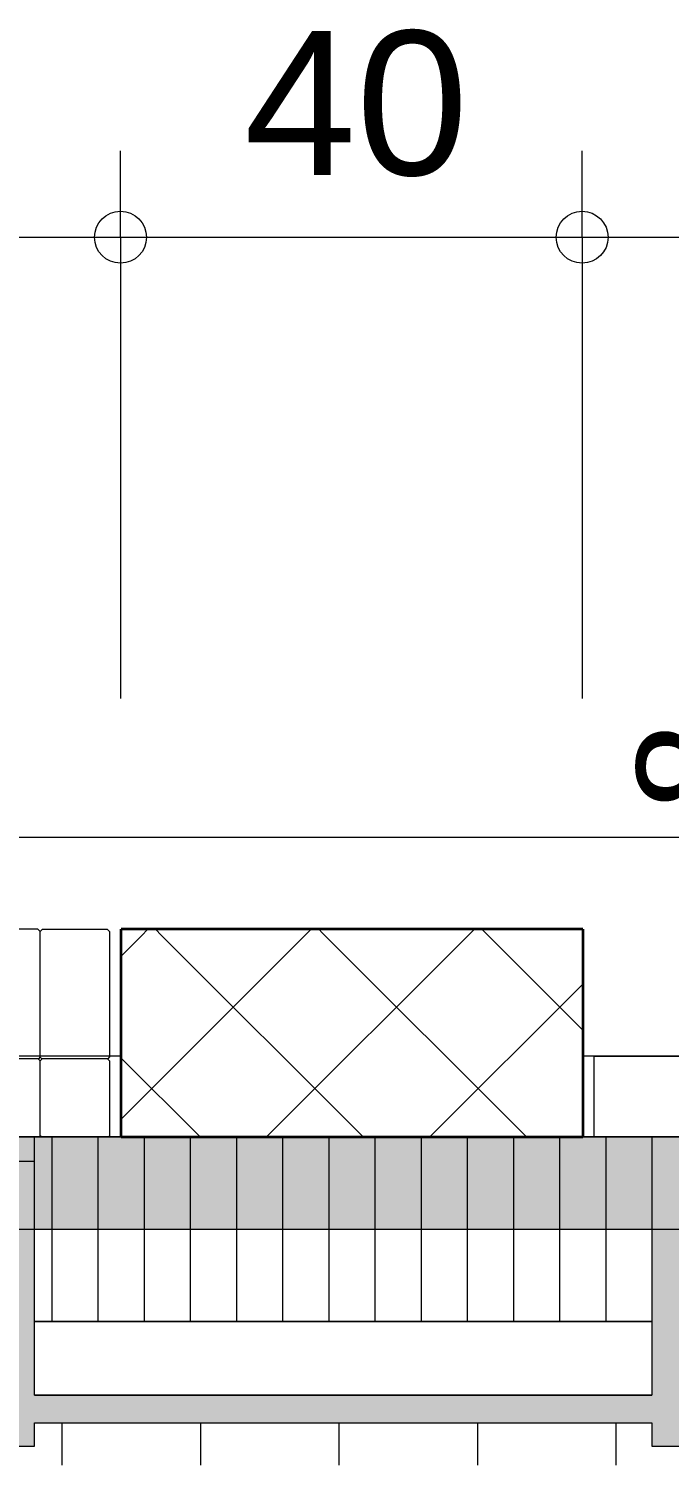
# Model space of a CAD drawing. Header units: metres. Extents: x 0.003 to 0.843, y 0.003 to 0.597.
# Drawn here: x 0.56116 to 0.57226, y 0.15755 to 0.18246 of the extents above; entities that cross this region are included whole.
import ezdxf

# ---------------------------------------------------------------- set-up
doc = ezdxf.new("R2010")
doc.units = ezdxf.units.M
for name, pattern in [('AUSGEZOGEN', [0]), ('STRICHLINIE', [19.05, 12.7, -6.35]), ('STRICHPUNKT', [25.4, 12.7, -6.35, 0, -6.35])]:
    doc.linetypes.add(name, pattern=pattern)
for name, color, linetype, lineweight in [('Allgemein', 7, 'AUSGEZOGEN', 18), ('Ausbau Raeume', 7, 'AUSGEZOGEN', 18), ('Bodenplatte', 7, 'AUSGEZOGEN', 18), ('Daemmung', 7, 'AUSGEZOGEN', 18), ('Decke', 7, 'AUSGEZOGEN', 35), ('Fenster', 7, 'AUSGEZOGEN', 18), ('Unterkonstruktion', 7, 'AUSGEZOGEN', 18), ('Vorhangbrett', 7, 'AUSGEZOGEN', 13), ('Wand Beton bewehrt', 7, 'AUSGEZOGEN', 35), ('Werkplan- Ausfuehrungsmasse', 7, 'AUSGEZOGEN', 13)]:
    doc.layers.add(name, color=color, linetype=linetype, lineweight=lineweight)
doc.styles.add('ARIAL', font='ARIAL.TTF')

msp = doc.modelspace()

# ---------------------------------------------------------------- hatches: boundary and pattern name
at = {"layer": 'Allgemein', "linetype": 'AUSGEZOGEN', "lineweight": 13}
msp.add_hatch(color=32, dxfattribs=at).paths.add_polyline_path([(0.56126, 0.16004), (0.56126, 0.162814), (0.56046, 0.162814), (0.56046, 0.16004), (0.56046, 0.15924), (0.56046, 0.15876), (0.56046, 0.15828), (0.56046, 0.15788), (0.56126, 0.15788), (0.56126, 0.15828), (0.56126, 0.15876), (0.56126, 0.15924)])
h = msp.add_hatch(color=32, dxfattribs=at)
h.paths.add_polyline_path([(0.47236, 0.15876), (0.45036, 0.15876), (0.45036, 0.15828), (0.47236, 0.15828)])
h.paths.add_polyline_path([(0.57196, 0.15828), (0.57196, 0.15876), (0.56126, 0.15876), (0.56126, 0.15828)])
h.paths.add_polyline_path([(0.49836, 0.15828), (0.49836, 0.15876), (0.47636, 0.15876), (0.47636, 0.15828)])
h.paths.add_polyline_path([(0.3134, 0.15828), (0.32716, 0.15828), (0.32716, 0.15876), (0.3134, 0.15876)])
h.paths.add_polyline_path([(0.62156, 0.15876), (0.62156, 0.15828), (0.63484, 0.15828), (0.63484, 0.15876)])
h.paths.add_polyline_path([(0.37676, 0.15876), (0.37676, 0.15828), (0.38746, 0.15828), (0.38746, 0.15876)])
at = {"layer": 'Bodenplatte', "linetype": 'AUSGEZOGEN', "lineweight": 13}
msp.add_hatch(color=71, dxfattribs=at).paths.add_polyline_path([(0.31836, 0.16324), (0.31836, 0.16164), (0.63036, 0.16164), (0.63036, 0.16324)])
at = {"layer": 'Daemmung', "linetype": 'AUSGEZOGEN', "lineweight": 13}
msp.add_hatch(color=32, dxfattribs=at).paths.add_polyline_path([(0.57276, 0.16004), (0.57276, 0.16324), (0.57196, 0.16324), (0.57196, 0.16004), (0.57196, 0.15924), (0.57196, 0.15876), (0.57196, 0.15828), (0.57196, 0.15788), (0.57276, 0.15788), (0.57276, 0.15828), (0.57276, 0.15876), (0.57276, 0.15924)])

# ---------------------------------------------------------------- linework, layer by layer
at = {"layer": 'Allgemein', "color": 7, "linetype": 'AUSGEZOGEN', "lineweight": 13}
for p, q in [((0.56126, 0.162814), (0.56046, 0.162814)), ((0.56126, 0.16004), (0.56126, 0.162814)), ((0.56126, 0.15924), (0.56126, 0.16004)), ((0.56126, 0.15876), (0.56126, 0.15924)), ((0.57196, 0.15876), (0.56126, 0.15876)), ((0.56126, 0.15788), (0.56126, 0.15828)), ((0.56126, 0.15828), (0.57196, 0.15828)), ((0.56046, 0.15788), (0.56126, 0.15788))]:
    msp.add_line(p, q, dxfattribs=at)
at = {"layer": 'Ausbau Raeume', "color": 254, "linetype": 'AUSGEZOGEN', "lineweight": 18}
for p, q in [((0.561742, 0.157546), (0.561742, 0.15828)), ((0.564142, 0.157546), (0.564142, 0.15828)), ((0.566542, 0.157546), (0.566542, 0.15828)), ((0.568942, 0.157546), (0.568942, 0.15828)), ((0.571342, 0.157546), (0.571342, 0.15828))]:
    msp.add_line(p, q, dxfattribs=at)
at = {"layer": 'Bodenplatte', "color": 92, "linetype": 'STRICHLINIE', "lineweight": 18}
for p, q in [((0.63036, 0.16324), (0.31836, 0.16324)), ((0.31516, 0.16164), (0.63356, 0.16164))]:
    msp.add_line(p, q, dxfattribs=at)
at = {"layer": 'Daemmung', "color": 7, "linetype": 'AUSGEZOGEN', "lineweight": 18}
for p, q in [((0.56126, 0.162814), (0.56126, 0.16324)), ((0.56276, 0.16324), (0.56126, 0.16324)), ((0.57076, 0.16324), (0.56276, 0.16324)), ((0.57196, 0.16324), (0.57076, 0.16324)), ((0.57196, 0.16324), (0.57196, 0.16004)), ((0.56126, 0.16004), (0.56126, 0.162814)), ((0.56126, 0.16004), (0.57196, 0.16004))]:
    msp.add_line(p, q, dxfattribs=at)
at = {"layer": 'Daemmung', "color": 7, "linetype": 'AUSGEZOGEN', "lineweight": 13}
for p, q in [((0.56156, 0.16324), (0.56156, 0.16004)), ((0.56236, 0.16324), (0.56236, 0.16004)), ((0.56236, 0.16324), (0.56236, 0.16004)), ((0.56316, 0.16324), (0.56316, 0.16004)), ((0.56396, 0.16324), (0.56396, 0.16004)), ((0.56476, 0.16324), (0.56476, 0.16004)), ((0.56556, 0.16324), (0.56556, 0.16004)), ((0.56556, 0.16324), (0.56556, 0.16004)), ((0.56636, 0.16324), (0.56636, 0.16004)), ((0.56716, 0.16324), (0.56716, 0.16004)), ((0.56796, 0.16324), (0.56796, 0.16004)), ((0.56876, 0.16324), (0.56876, 0.16004)), ((0.56876, 0.16324), (0.56876, 0.16004)), ((0.56956, 0.16324), (0.56956, 0.16004)), ((0.57036, 0.16324), (0.57036, 0.16004)), ((0.57116, 0.16324), (0.57116, 0.16004)), ((0.57276, 0.16324), (0.57196, 0.16324)), ((0.57196, 0.16324), (0.57196, 0.16004)), ((0.57196, 0.16324), (0.57196, 0.16004)), ((0.57196, 0.16324), (0.57196, 0.16004)), ((0.57196, 0.16004), (0.57196, 0.15924)), ((0.57196, 0.15924), (0.57196, 0.15876)), ((0.57196, 0.15828), (0.57196, 0.15788)), ((0.57196, 0.15788), (0.57276, 0.15788))]:
    msp.add_line(p, q, dxfattribs=at)
at = {"layer": 'Decke', "color": 92, "linetype": 'STRICHPUNKT', "lineweight": 18}
for p, q in [((0.63036, 0.16324), (0.31836, 0.16324)), ((0.31836, 0.16164), (0.63036, 0.16164))]:
    msp.add_line(p, q, dxfattribs=at)
at = {"layer": 'Fenster', "color": 7, "linetype": 'AUSGEZOGEN', "lineweight": 13}
for p, q in [((0.56132, 0.16684), (0.56004, 0.16684)), ((0.56136, 0.1668), (0.56132, 0.16684)), ((0.56136, 0.1668), (0.5614, 0.16684)), ((0.56136, 0.16462), (0.56136, 0.1668)), ((0.5614, 0.16684), (0.56252, 0.16684)), ((0.56256, 0.1668), (0.56252, 0.16684)), ((0.56256, 0.1668), (0.56256, 0.16462)), ((0.560846, 0.1646), (0.56134, 0.1646)), ((0.56136, 0.16456), (0.56132, 0.1646)), ((0.56134, 0.1646), (0.56136, 0.16462)), ((0.56138, 0.1646), (0.56136, 0.16462)), ((0.56136, 0.16456), (0.5614, 0.1646)), ((0.56136, 0.16326), (0.56136, 0.16456)), ((0.56138, 0.1646), (0.56254, 0.1646)), ((0.56256, 0.16456), (0.56252, 0.1646)), ((0.56254, 0.1646), (0.56256, 0.16462)), ((0.56256, 0.16456), (0.56256, 0.16326)), ((0.5603, 0.16324), (0.56134, 0.16324)), ((0.56134, 0.16324), (0.56136, 0.16326)), ((0.56138, 0.16324), (0.56136, 0.16326)), ((0.56254, 0.16324), (0.56138, 0.16324)), ((0.56254, 0.16324), (0.56256, 0.16326))]:
    msp.add_line(p, q, dxfattribs=at)
msp.add_lwpolyline([(0.57316, 0.16324), (0.57096, 0.16324), (0.57096, 0.16464), (0.57316, 0.16464), (0.57316, 0.16324)], dxfattribs=at)
at = {"layer": 'Unterkonstruktion', "color": 7, "linetype": 'AUSGEZOGEN', "lineweight": 13}
for p, q in [((0.56126, 0.15924), (0.56126, 0.16004)), ((0.57196, 0.16004), (0.56126, 0.16004)), ((0.57196, 0.16004), (0.57196, 0.15924)), ((0.56126, 0.15876), (0.56126, 0.15924)), ((0.57196, 0.15924), (0.57196, 0.15876)), ((0.56126, 0.15876), (0.57196, 0.15876))]:
    msp.add_line(p, q, dxfattribs=at)
at = {"layer": 'Vorhangbrett', "color": 191, "linetype": 'STRICHPUNKT', "lineweight": 13, "true_color": 0xbe96ea}
msp.add_line((0.49086, 0.16844), (0.62526, 0.16844), dxfattribs=at)
at = {"layer": 'Wand Beton bewehrt', "color": 7, "linetype": 'AUSGEZOGEN', "lineweight": 35}
for p, q in [((0.56276, 0.16464), (0.56276, 0.16684)), ((0.57076, 0.16684), (0.56276, 0.16684)), ((0.57076, 0.16684), (0.57076, 0.16464)), ((0.56276, 0.16324), (0.56276, 0.16464)), ((0.57076, 0.16464), (0.57076, 0.16324)), ((0.56276, 0.16324), (0.57076, 0.16324))]:
    msp.add_line(p, q, dxfattribs=at)
at = {"layer": 'Wand Beton bewehrt', "color": 7, "linetype": 'AUSGEZOGEN', "lineweight": 13}
for p, q in [((0.568111, 0.16324), (0.57076, 0.165889)), ((0.564128, 0.16324), (0.56276, 0.164608))]:
    msp.add_line(p, q, dxfattribs=at)
at = {"layer": 'Wand Beton bewehrt', "color": 180, "linetype": 'STRICHPUNKT', "lineweight": 13}
for p, q in [((0.56276, 0.16464), (0.49686, 0.16464)), ((0.56276, 0.16324), (0.56276, 0.16464)), ((0.62276, 0.16464), (0.57076, 0.16464)), ((0.57076, 0.16464), (0.57076, 0.16324)), ((0.56046, 0.16324), (0.56126, 0.16324)), ((0.56126, 0.16324), (0.56276, 0.16324)), ((0.57076, 0.16324), (0.57196, 0.16324)), ((0.57196, 0.16324), (0.57276, 0.16324))]:
    msp.add_line(p, q, dxfattribs=at)
at = {"layer": 'Wand Beton bewehrt', "color": 7, "linetype": 'AUSGEZOGEN', "lineweight": 13}
for points in [[(0.56276, 0.166374), (0.563113, 0.166728), (0.563113, 0.166728), (0.563226, 0.16684), (0.563226, 0.16684), (0.563226, 0.16684), (0.563226, 0.16684)], [(0.56276, 0.163546), (0.565984, 0.16677), (0.565984, 0.16677), (0.566054, 0.16684), (0.566054, 0.16684), (0.566054, 0.16684), (0.566054, 0.16684)], [(0.566956, 0.16324), (0.563463, 0.166733), (0.563463, 0.166733), (0.563356, 0.16684), (0.563356, 0.16684), (0.563356, 0.16684), (0.563356, 0.16684)], [(0.565283, 0.16324), (0.568855, 0.166812), (0.568855, 0.166812), (0.568883, 0.16684), (0.568883, 0.16684), (0.568883, 0.16684), (0.568883, 0.16684)], [(0.569785, 0.16324), (0.566251, 0.166774), (0.566251, 0.166774), (0.566185, 0.16684), (0.566185, 0.16684), (0.566185, 0.16684), (0.566185, 0.16684)], [(0.57076, 0.165093), (0.569038, 0.166815), (0.569038, 0.166815), (0.569013, 0.16684), (0.569013, 0.16684), (0.569013, 0.16684), (0.569013, 0.16684)]]:
    msp.add_lwpolyline(points, dxfattribs=at)
at = {"layer": 'Werkplan- Ausfuehrungsmasse', "color": 7, "linetype": 'AUSGEZOGEN', "lineweight": 13}
for p, q in [((0.56275, 0.17884), (0.56275, 0.18034)), ((0.57075, 0.17884), (0.57075, 0.18034)), ((0.49686, 0.17884), (0.56275, 0.17884)), ((0.56275, 0.17884), (0.56275, 0.17734)), ((0.56275, 0.17884), (0.57075, 0.17884)), ((0.57075, 0.17884), (0.57075, 0.17734)), ((0.57075, 0.17884), (0.62275, 0.17884))]:
    msp.add_line(p, q, dxfattribs=at)
for points in [[(0.56275, 0.17884), (0.56275, 0.175401), (0.56275, 0.175401), (0.56275, 0.17084)], [(0.57075, 0.17884), (0.57075, 0.175272), (0.57075, 0.175272), (0.57075, 0.17084)]]:
    msp.add_lwpolyline(points, dxfattribs=at)
for centre in [(0.56275, 0.17884), (0.57075, 0.17884)]:
    msp.add_circle(centre, 0.00045, dxfattribs=at)

# ---------------------------------------------------------------- texts
at = {"layer": 'Vorhangbrett', "color": 191, "linetype": 'AUSGEZOGEN', "lineweight": 18, "true_color": 0xbe96ea, "insert": (0.573726, 0.16889), "char_height": 0.002, "width": 0.001, "attachment_point": 7, "rotation": 90, "style": 'ARIAL'}
msp.add_mtext('8', dxfattribs=at)
at = {"layer": 'Werkplan- Ausfuehrungsmasse', "color": 7, "linetype": 'AUSGEZOGEN', "lineweight": 13, "insert": (0.564892, 0.179883), "char_height": 0.0025, "width": 0.00125, "attachment_point": 7, "style": 'ARIAL'}
msp.add_mtext('40', dxfattribs=at)

doc.saveas('drawing.dxf')
